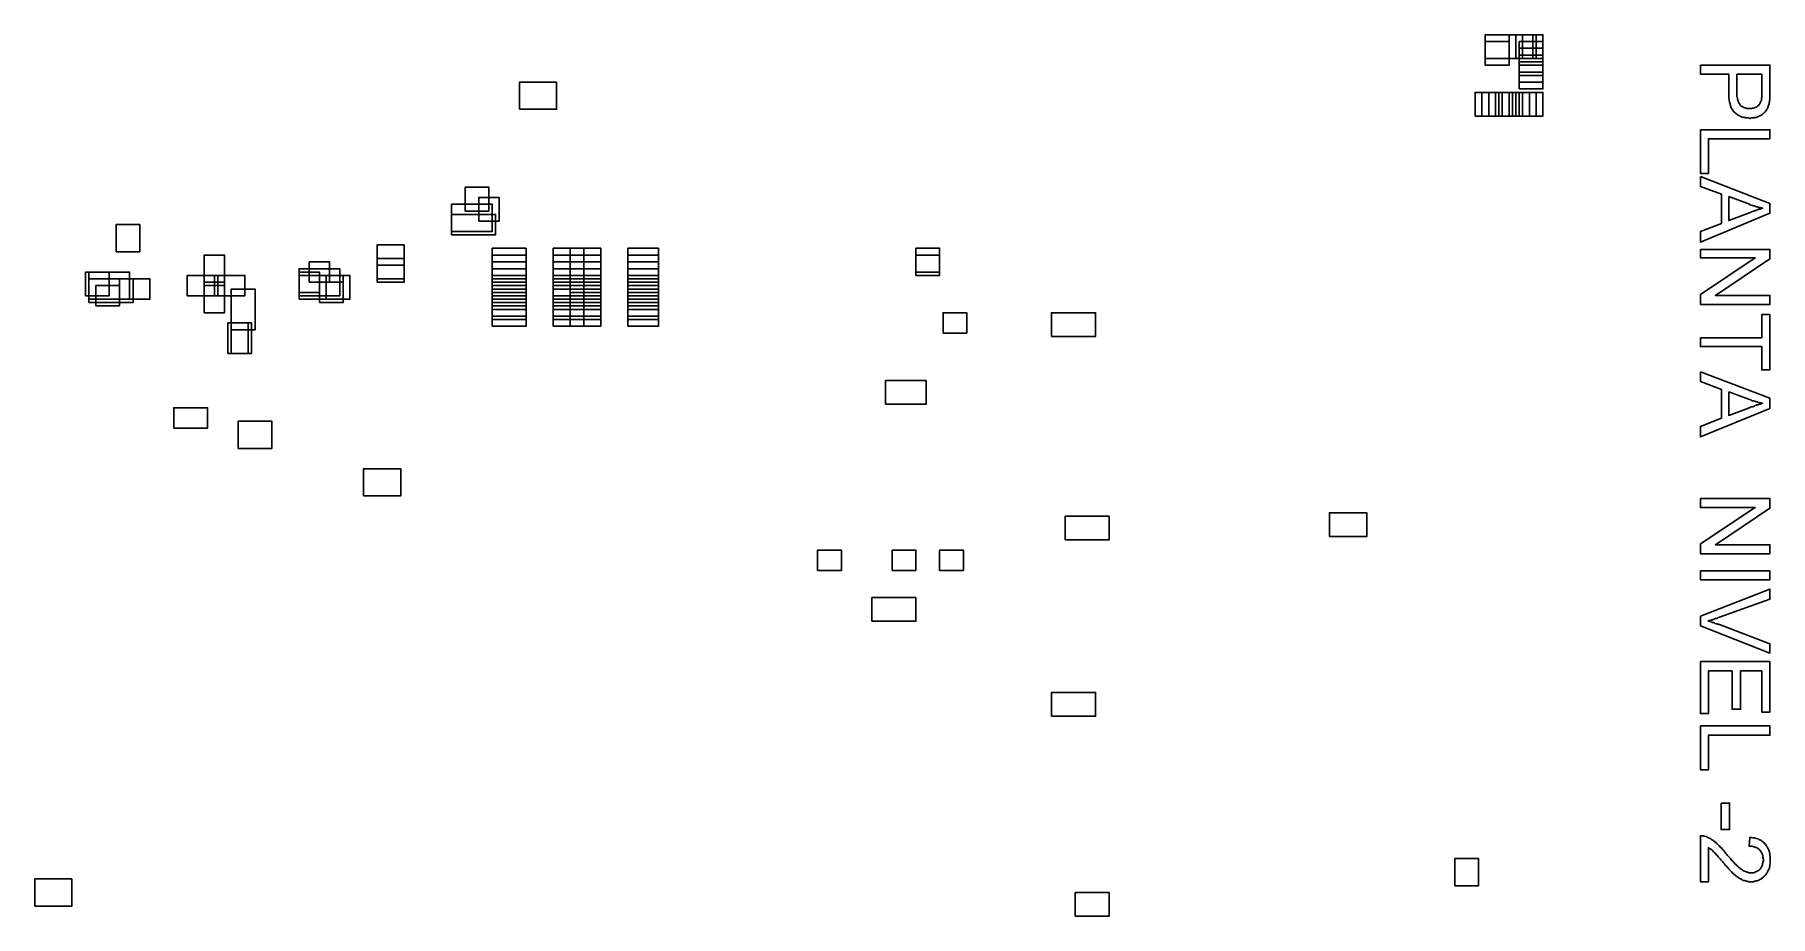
# Model space of a CAD drawing. Extents: x 27 to 207, y 99 to 191.
import ezdxf

# ---------------------------------------------------------------- set-up
doc = ezdxf.new("R2010")
doc.units = 0
doc.header["$MEASUREMENT"] = 0
doc.layers.add('C00-00-00-BLACK', color=7, linetype='Continuous')

msp = doc.modelspace()

# ---------------------------------------------------------------- linework, layer by layer
at = {"layer": 'C00-00-00-BLACK'}
for points in [[(177.8, 188.736), (180.269, 188.736), (180.269, 191.206), (177.8, 191.206), (177.8, 188.736)], [(177.8, 188.031), (180.269, 188.031), (180.269, 190.5), (177.8, 190.5), (177.8, 188.031)], [(180.269, 188.736), (182.739, 188.736), (182.739, 191.206), (180.269, 191.206), (180.269, 188.736)], [(180.975, 188.736), (183.092, 188.736), (183.092, 191.206), (180.975, 191.206), (180.975, 188.736)], [(181.328, 188.031), (183.797, 188.031), (183.797, 190.5), (181.328, 190.5), (181.328, 188.031)], [(181.328, 187.325), (183.797, 187.325), (183.797, 189.794), (181.328, 189.794), (181.328, 187.325)], [(181.681, 188.736), (183.797, 188.736), (183.797, 191.206), (181.681, 191.206), (181.681, 188.736)], [(181.328, 186.972), (183.797, 186.972), (183.797, 189.089), (181.328, 189.089), (181.328, 186.972)], [(181.328, 186.267), (183.797, 186.267), (183.797, 188.383), (181.328, 188.383), (181.328, 186.267)], [(181.328, 185.561), (183.797, 185.561), (183.797, 188.031), (181.328, 188.031), (181.328, 185.561)], [(200.181, 188.044), (207.42, 188.044), (207.42, 185.335), (207.42, 185.208), (207.42, 185.082), (207.42, 184.955), (207.42, 184.828), (207.42, 184.743), (207.42, 184.658), (207.42, 184.53), (207.42, 184.446), (207.377, 184.362), (207.377, 184.319), (207.377, 184.234), (207.377, 184.234), (207.334, 184.107), (207.334, 184.023), (207.293, 183.896), (207.25, 183.811), (207.25, 183.727), (207.207, 183.642), (207.165, 183.557), (207.123, 183.472), (207.081, 183.388), (207.038, 183.304), (206.954, 183.261), (206.911, 183.176), (206.827, 183.092), (206.784, 183.049), (206.7, 182.965), (206.615, 182.922), (206.531, 182.838), (206.445, 182.795), (206.361, 182.753), (206.319, 182.753), (206.235, 182.711), (206.149, 182.669), (206.065, 182.626), (205.98, 182.583), (205.853, 182.583), (205.769, 182.542), (205.683, 182.542), (205.557, 182.542), (205.472, 182.542), (205.387, 182.499), (205.344, 182.499), (205.218, 182.542), (205.133, 182.542), (205.007, 182.542), (204.921, 182.542), (204.837, 182.583), (204.752, 182.583), (204.625, 182.626), (204.541, 182.626), (204.456, 182.669), (204.371, 182.711), (204.286, 182.753), (204.202, 182.795), (204.118, 182.838), (204.032, 182.879), (203.948, 182.965), (203.863, 183.008), (203.822, 183.092), (203.779, 183.092), (203.693, 183.176), (203.652, 183.218), (203.609, 183.261), (203.567, 183.345), (203.525, 183.388), (203.483, 183.472), (203.44, 183.557), (203.397, 183.6), (203.356, 183.684), (203.356, 183.77), (203.313, 183.854), (203.27, 183.938), (203.27, 184.066), (203.228, 184.15), (203.228, 184.234), (203.186, 184.362), (203.186, 184.446), (203.144, 184.573), (203.144, 184.7), (203.144, 184.785), (203.144, 184.912), (203.144, 185.039), (203.144, 185.166), (203.144, 185.251), (203.144, 187.113), (200.181, 187.113), (200.181, 188.044)], [(77.2583, 183.444), (81.1389, 183.444), (81.1389, 186.267), (77.2583, 186.267), (77.2583, 183.444)], [(203.99, 187.113), (203.99, 185.208), (203.99, 185.082), (203.99, 184.955), (203.99, 184.869), (203.99, 184.743), (204.032, 184.658), (204.032, 184.53), (204.075, 184.446), (204.075, 184.362), (204.118, 184.277), (204.159, 184.193), (204.202, 184.107), (204.245, 184.023), (204.286, 183.981), (204.329, 183.896), (204.329, 183.896), (204.371, 183.854), (204.456, 183.77), (204.541, 183.727), (204.625, 183.684), (204.71, 183.642), (204.795, 183.6), (204.88, 183.557), (204.964, 183.557), (205.048, 183.515), (205.176, 183.515), (205.26, 183.515), (205.303, 183.515), (205.43, 183.515), (205.514, 183.515), (205.599, 183.557), (205.726, 183.557), (205.81, 183.6), (205.896, 183.642), (205.98, 183.684), (206.065, 183.727), (206.106, 183.727), (206.149, 183.811), (206.235, 183.854), (206.319, 183.938), (206.361, 184.023), (206.403, 184.107), (206.445, 184.193), (206.488, 184.277), (206.531, 184.362), (206.531, 184.404), (206.531, 184.489), (206.531, 184.573), (206.572, 184.658), (206.572, 184.743), (206.572, 184.869), (206.572, 184.955), (206.572, 185.082), (206.572, 185.251), (206.572, 185.251), (206.572, 187.113), (203.99, 187.113)], [(176.742, 182.739), (179.211, 182.739), (179.211, 185.208), (176.742, 185.208), (176.742, 182.739)], [(177.447, 182.739), (179.564, 182.739), (179.564, 185.208), (177.447, 185.208), (177.447, 182.739)], [(178.153, 182.739), (180.269, 182.739), (180.269, 185.208), (178.153, 185.208), (178.153, 182.739)], [(178.858, 182.739), (180.975, 182.739), (180.975, 185.208), (178.858, 185.208), (178.858, 182.739)], [(179.564, 182.739), (181.681, 182.739), (181.681, 185.208), (179.564, 185.208), (179.564, 182.739)], [(180.269, 182.739), (182.386, 182.739), (182.386, 185.208), (180.269, 185.208), (180.269, 182.739)], [(180.622, 182.739), (183.092, 182.739), (183.092, 185.208), (180.622, 185.208), (180.622, 182.739)], [(181.328, 182.739), (183.797, 182.739), (183.797, 185.208), (181.328, 185.208), (181.328, 182.739)], [(200.181, 181.314), (207.42, 181.314), (207.42, 180.382), (201.027, 180.382), (201.027, 176.784), (200.181, 176.784), (200.181, 181.314)], [(71.6139, 172.861), (74.0833, 172.861), (74.0833, 175.331), (71.6139, 175.331), (71.6139, 172.861)], [(200.181, 176.445), (207.42, 173.651), (207.42, 172.635), (200.181, 169.63), (200.181, 170.731), (202.382, 171.577), (202.382, 174.625), (200.181, 175.43), (200.181, 176.445)], [(70.2028, 170.744), (74.4361, 170.744), (74.4361, 173.567), (70.2028, 173.567), (70.2028, 170.744)], [(73.025, 171.803), (75.1417, 171.803), (75.1417, 174.272), (73.025, 174.272), (73.025, 171.803)], [(203.144, 174.371), (203.144, 171.873), (205.176, 172.635), (205.26, 172.678), (205.387, 172.721), (205.514, 172.762), (205.599, 172.805), (205.726, 172.847), (205.81, 172.889), (205.896, 172.931), (206.022, 172.931), (206.106, 172.974), (206.192, 173.017), (206.276, 173.058), (206.361, 173.058), (206.445, 173.101), (206.531, 173.101), (206.615, 173.144), (206.658, 173.144), (206.572, 173.186), (206.488, 173.186), (206.403, 173.228), (206.276, 173.228), (206.192, 173.27), (206.106, 173.313), (205.98, 173.313), (205.896, 173.354), (205.81, 173.397), (205.726, 173.397), (205.599, 173.44), (205.514, 173.483), (205.43, 173.483), (205.344, 173.524), (205.303, 173.567), (203.144, 174.371)], [(70.2028, 170.392), (74.7889, 170.392), (74.7889, 172.508), (70.2028, 172.508), (70.2028, 170.392)], [(35.2778, 168.628), (37.7472, 168.628), (37.7472, 171.45), (35.2778, 171.45), (35.2778, 168.628)], [(44.45, 165.1), (46.5667, 165.1), (46.5667, 168.275), (44.45, 168.275), (44.45, 165.1)], [(62.4417, 167.217), (65.2639, 167.217), (65.2639, 169.333), (62.4417, 169.333), (62.4417, 167.217)], [(62.4417, 167.217), (65.2639, 167.217), (65.2639, 169.333), (62.4417, 169.333), (62.4417, 167.217)], [(74.4361, 166.864), (77.9639, 166.864), (77.9639, 168.981), (74.4361, 168.981), (74.4361, 166.864)], [(74.4361, 166.158), (77.9639, 166.158), (77.9639, 168.275), (74.4361, 168.275), (74.4361, 166.158)], [(80.7861, 166.864), (83.9611, 166.864), (83.9611, 168.981), (80.7861, 168.981), (80.7861, 166.864)], [(80.7861, 166.158), (83.9611, 166.158), (83.9611, 168.275), (80.7861, 168.275), (80.7861, 166.158)], [(82.55, 166.864), (85.725, 166.864), (85.725, 168.981), (82.55, 168.981), (82.55, 166.864)], [(82.55, 166.158), (85.725, 166.158), (85.725, 168.275), (82.55, 168.275), (82.55, 166.158)], [(88.5472, 166.864), (91.7222, 166.864), (91.7222, 168.981), (88.5472, 168.981), (88.5472, 166.864)], [(88.5472, 166.158), (91.7222, 166.158), (91.7222, 168.275), (88.5472, 168.275), (88.5472, 166.158)], [(118.533, 166.511), (121.003, 166.511), (121.003, 168.981), (118.533, 168.981), (118.533, 166.511)], [(118.533, 166.158), (121.003, 166.158), (121.003, 168.275), (118.533, 168.275), (118.533, 166.158)], [(200.181, 168.868), (207.42, 168.868), (207.42, 167.895), (201.746, 164.084), (207.42, 164.084), (207.42, 163.153), (200.181, 163.153), (200.181, 164.168), (205.896, 167.979), (200.181, 167.979), (200.181, 168.868)], [(32.1028, 164.042), (34.5722, 164.042), (34.5722, 166.511), (32.1028, 166.511), (32.1028, 164.042)], [(32.4556, 163.689), (36.6889, 163.689), (36.6889, 166.511), (32.4556, 166.511), (32.4556, 163.689)], [(54.3278, 164.042), (58.5611, 164.042), (58.5611, 166.864), (54.3278, 166.864), (54.3278, 164.042)], [(54.3278, 164.394), (56.4444, 164.394), (56.4444, 166.511), (54.3278, 166.511), (54.3278, 164.394)], [(55.3861, 165.453), (57.5028, 165.453), (57.5028, 167.569), (55.3861, 167.569), (55.3861, 165.453)], [(62.4417, 165.453), (65.2639, 165.453), (65.2639, 167.922), (62.4417, 167.922), (62.4417, 165.453)], [(62.4417, 165.806), (65.2639, 165.806), (65.2639, 167.922), (62.4417, 167.922), (62.4417, 165.806)], [(74.4361, 165.453), (77.9639, 165.453), (77.9639, 167.569), (74.4361, 167.569), (74.4361, 165.453)], [(74.4361, 164.747), (77.9639, 164.747), (77.9639, 166.864), (74.4361, 166.864), (74.4361, 164.747)], [(80.7861, 165.453), (83.9611, 165.453), (83.9611, 167.569), (80.7861, 167.569), (80.7861, 165.453)], [(80.7861, 164.747), (83.9611, 164.747), (83.9611, 166.864), (80.7861, 166.864), (80.7861, 164.747)], [(82.55, 165.453), (85.725, 165.453), (85.725, 167.569), (82.55, 167.569), (82.55, 165.453)], [(82.55, 164.747), (85.725, 164.747), (85.725, 166.864), (82.55, 166.864), (82.55, 164.747)], [(88.5472, 165.453), (91.7222, 165.453), (91.7222, 167.569), (88.5472, 167.569), (88.5472, 165.453)], [(88.5472, 164.747), (91.7222, 164.747), (91.7222, 166.864), (88.5472, 166.864), (88.5472, 164.747)], [(32.4556, 163.336), (37.0417, 163.336), (37.0417, 165.806), (32.4556, 165.806), (32.4556, 163.336)], [(33.1611, 162.983), (35.6306, 162.983), (35.6306, 165.1), (33.1611, 165.1), (33.1611, 162.983)], [(35.6306, 163.689), (38.8056, 163.689), (38.8056, 165.806), (35.6306, 165.806), (35.6306, 163.689)], [(42.6861, 164.042), (45.8611, 164.042), (45.8611, 166.158), (42.6861, 166.158), (42.6861, 164.042)], [(44.45, 162.278), (46.5667, 162.278), (46.5667, 165.453), (44.45, 165.453), (44.45, 162.278)], [(45.5083, 164.042), (48.6833, 164.042), (48.6833, 166.158), (45.5083, 166.158), (45.5083, 164.042)], [(47.2722, 160.514), (49.7417, 160.514), (49.7417, 164.747), (47.2722, 164.747), (47.2722, 160.514)], [(54.3278, 163.689), (58.9139, 163.689), (58.9139, 166.158), (54.3278, 166.158), (54.3278, 163.689)], [(56.4444, 163.336), (58.9139, 163.336), (58.9139, 165.453), (56.4444, 165.453), (56.4444, 163.336)], [(57.15, 163.689), (59.6194, 163.689), (59.6194, 166.158), (57.15, 166.158), (57.15, 163.689)], [(74.4361, 164.042), (77.9639, 164.042), (77.9639, 166.158), (74.4361, 166.158), (74.4361, 164.042)], [(74.4361, 163.336), (77.9639, 163.336), (77.9639, 165.806), (74.4361, 165.806), (74.4361, 163.336)], [(74.4361, 162.631), (77.9639, 162.631), (77.9639, 165.1), (74.4361, 165.1), (74.4361, 162.631)], [(74.4361, 161.925), (77.9639, 161.925), (77.9639, 164.394), (74.4361, 164.394), (74.4361, 161.925)], [(80.7861, 164.042), (83.9611, 164.042), (83.9611, 166.158), (80.7861, 166.158), (80.7861, 164.042)], [(80.7861, 163.336), (83.9611, 163.336), (83.9611, 165.806), (80.7861, 165.806), (80.7861, 163.336)], [(80.7861, 162.631), (83.9611, 162.631), (83.9611, 165.1), (80.7861, 165.1), (80.7861, 162.631)], [(82.55, 164.042), (85.725, 164.042), (85.725, 166.158), (82.55, 166.158), (82.55, 164.042)], [(82.55, 163.336), (85.725, 163.336), (85.725, 165.806), (82.55, 165.806), (82.55, 163.336)], [(82.55, 162.631), (85.725, 162.631), (85.725, 165.1), (82.55, 165.1), (82.55, 162.631)], [(82.55, 161.925), (85.725, 161.925), (85.725, 164.394), (82.55, 164.394), (82.55, 161.925)], [(88.5472, 164.042), (91.7222, 164.042), (91.7222, 166.158), (88.5472, 166.158), (88.5472, 164.042)], [(88.5472, 163.336), (91.7222, 163.336), (91.7222, 165.806), (88.5472, 165.806), (88.5472, 163.336)], [(88.5472, 162.631), (91.7222, 162.631), (91.7222, 165.1), (88.5472, 165.1), (88.5472, 162.631)], [(88.5472, 161.925), (91.7222, 161.925), (91.7222, 164.394), (88.5472, 164.394), (88.5472, 161.925)], [(74.4361, 161.572), (77.9639, 161.572), (77.9639, 163.689), (74.4361, 163.689), (74.4361, 161.572)], [(74.4361, 160.867), (77.9639, 160.867), (77.9639, 162.983), (74.4361, 162.983), (74.4361, 160.867)], [(80.7861, 161.925), (83.9611, 161.925), (83.9611, 164.042), (80.7861, 164.042), (80.7861, 161.925)], [(80.7861, 161.572), (83.9611, 161.572), (83.9611, 163.689), (80.7861, 163.689), (80.7861, 161.572)], [(80.7861, 160.867), (83.9611, 160.867), (83.9611, 162.983), (80.7861, 162.983), (80.7861, 160.867)], [(82.55, 161.572), (85.725, 161.572), (85.725, 163.689), (82.55, 163.689), (82.55, 161.572)], [(82.55, 160.867), (85.725, 160.867), (85.725, 162.983), (82.55, 162.983), (82.55, 160.867)], [(88.5472, 161.572), (91.7222, 161.572), (91.7222, 163.689), (88.5472, 163.689), (88.5472, 161.572)], [(88.5472, 160.867), (91.7222, 160.867), (91.7222, 162.983), (88.5472, 162.983), (88.5472, 160.867)], [(46.9194, 158.044), (49.0361, 158.044), (49.0361, 161.219), (46.9194, 161.219), (46.9194, 158.044)], [(47.2722, 158.044), (49.3889, 158.044), (49.3889, 161.219), (47.2722, 161.219), (47.2722, 158.044)], [(121.356, 160.161), (123.825, 160.161), (123.825, 162.278), (121.356, 162.278), (121.356, 160.161)], [(132.644, 159.808), (137.231, 159.808), (137.231, 162.278), (132.644, 162.278), (132.644, 159.808)], [(200.181, 159.682), (206.572, 159.682), (206.572, 162.094), (207.42, 162.094), (207.42, 156.337), (206.572, 156.337), (206.572, 158.75), (200.181, 158.75), (200.181, 159.682)], [(200.181, 156.125), (207.42, 153.374), (207.42, 152.316), (200.181, 149.352), (200.181, 150.453), (202.382, 151.299), (202.382, 154.304), (200.181, 155.109), (200.181, 156.125)], [(115.358, 152.753), (119.592, 152.753), (119.592, 155.222), (115.358, 155.222), (115.358, 152.753)], [(203.144, 154.051), (203.144, 151.595), (205.176, 152.357), (205.26, 152.4), (205.387, 152.443), (205.514, 152.484), (205.599, 152.484), (205.726, 152.527), (205.81, 152.569), (205.896, 152.612), (206.022, 152.654), (206.106, 152.696), (206.192, 152.696), (206.276, 152.739), (206.361, 152.78), (206.445, 152.78), (206.531, 152.823), (206.615, 152.823), (206.658, 152.866), (206.572, 152.866), (206.488, 152.908), (206.403, 152.908), (206.276, 152.95), (206.192, 152.95), (206.106, 152.993), (205.98, 153.035), (205.896, 153.035), (205.81, 153.078), (205.726, 153.119), (205.599, 153.119), (205.514, 153.162), (205.43, 153.205), (205.344, 153.246), (205.303, 153.246), (203.144, 154.051)], [(41.275, 150.283), (44.8028, 150.283), (44.8028, 152.4), (41.275, 152.4), (41.275, 150.283)], [(47.9778, 148.167), (51.5056, 148.167), (51.5056, 150.989), (47.9778, 150.989), (47.9778, 148.167)], [(61.0306, 143.228), (64.9111, 143.228), (64.9111, 146.05), (61.0306, 146.05), (61.0306, 143.228)], [(200.181, 142.959), (207.42, 142.959), (207.42, 141.943), (201.746, 138.133), (207.42, 138.133), (207.42, 137.203), (200.181, 137.203), (200.181, 138.219), (205.896, 142.029), (200.181, 142.029), (200.181, 142.959)], [(134.056, 138.642), (138.642, 138.642), (138.642, 141.111), (134.056, 141.111), (134.056, 138.642)], [(161.572, 138.994), (165.453, 138.994), (165.453, 141.464), (161.572, 141.464), (161.572, 138.994)], [(108.303, 135.467), (110.772, 135.467), (110.772, 137.583), (108.303, 137.583), (108.303, 135.467)], [(116.064, 135.467), (118.533, 135.467), (118.533, 137.583), (116.064, 137.583), (116.064, 135.467)], [(121.003, 135.467), (123.472, 135.467), (123.472, 137.583), (121.003, 137.583), (121.003, 135.467)], [(200.181, 135.424), (207.42, 135.424), (207.42, 134.492), (200.181, 134.492), (200.181, 135.424)], [(113.947, 130.175), (118.533, 130.175), (118.533, 132.644), (113.947, 132.644), (113.947, 130.175)], [(200.181, 130.725), (207.42, 133.519), (207.42, 132.461), (202.169, 130.598), (202.043, 130.555), (201.958, 130.514), (201.873, 130.471), (201.746, 130.471), (201.662, 130.429), (201.577, 130.387), (201.45, 130.344), (201.366, 130.344), (201.281, 130.302), (201.196, 130.259), (201.111, 130.259), (201.027, 130.218), (200.984, 130.218), (201.07, 130.175), (201.154, 130.175), (201.239, 130.132), (201.366, 130.091), (201.45, 130.048), (201.535, 130.048), (201.62, 130.006), (201.705, 129.963), (201.832, 129.921), (201.916, 129.921), (202.001, 129.879), (202.085, 129.836), (202.169, 129.836), (207.42, 127.846), (207.42, 126.873), (200.181, 129.709), (200.181, 130.725)], [(200.181, 125.984), (207.42, 125.984), (207.42, 120.734), (206.572, 120.734), (206.572, 125.01), (204.371, 125.01), (204.371, 121.03), (203.483, 121.03), (203.483, 125.01), (201.027, 125.01), (201.027, 120.566), (200.181, 120.566), (200.181, 125.984)], [(132.644, 120.297), (137.231, 120.297), (137.231, 122.767), (132.644, 122.767), (132.644, 120.297)], [(200.181, 119.295), (207.42, 119.295), (207.42, 118.321), (201.027, 118.321), (201.027, 114.723), (200.181, 114.723), (200.181, 119.295)], [(202.339, 111.252), (203.228, 111.252), (203.228, 108.5), (202.339, 108.5), (202.339, 111.252)], [(201.027, 103.081), (200.181, 103.081), (200.181, 107.866), (200.265, 107.866), (200.35, 107.866), (200.477, 107.866), (200.561, 107.823), (200.647, 107.823), (200.773, 107.781), (200.773, 107.781), (200.857, 107.738), (200.943, 107.696), (201.027, 107.654), (201.111, 107.611), (201.196, 107.57), (201.281, 107.527), (201.366, 107.442), (201.45, 107.4), (201.535, 107.357), (201.62, 107.272), (201.705, 107.188), (201.746, 107.188), (201.832, 107.145), (201.873, 107.061), (201.916, 107.018), (202.001, 106.934), (202.085, 106.892), (202.128, 106.808), (202.212, 106.765), (202.255, 106.679), (202.339, 106.595), (202.424, 106.553), (202.467, 106.469), (202.551, 106.383), (202.635, 106.299), (202.678, 106.214), (202.763, 106.13), (202.847, 106.003), (202.847, 106.003), (202.931, 105.917), (203.017, 105.791), (203.101, 105.707), (203.186, 105.621), (203.27, 105.537), (203.356, 105.41), (203.44, 105.325), (203.483, 105.283), (203.567, 105.198), (203.652, 105.114), (203.693, 105.029), (203.779, 104.944), (203.863, 104.902), (203.906, 104.818), (203.99, 104.775), (204.032, 104.691), (204.118, 104.648), (204.159, 104.606), (204.202, 104.563), (204.286, 104.521), (204.329, 104.479), (204.371, 104.436), (204.414, 104.395), (204.498, 104.352), (204.584, 104.267), (204.668, 104.225), (204.752, 104.182), (204.88, 104.14), (204.964, 104.097), (205.048, 104.056), (205.133, 104.056), (205.218, 104.013), (205.303, 104.013), (205.387, 104.013), (205.472, 104.013), (205.557, 104.013), (205.683, 104.013), (205.769, 104.013), (205.853, 104.056), (205.938, 104.097), (206.022, 104.14), (206.106, 104.182), (206.192, 104.225), (206.276, 104.267), (206.361, 104.352), (206.361, 104.352), (206.445, 104.436), (206.488, 104.521), (206.531, 104.606), (206.572, 104.691), (206.615, 104.775), (206.658, 104.859), (206.658, 104.944), (206.7, 105.029), (206.7, 105.155), (206.742, 105.241), (206.742, 105.368), (206.742, 105.368), (206.742, 105.453), (206.7, 105.58), (206.7, 105.664), (206.7, 105.791), (206.658, 105.876), (206.615, 105.96), (206.572, 106.046), (206.531, 106.13), (206.488, 106.214), (206.445, 106.299), (206.361, 106.342), (206.361, 106.383), (206.276, 106.469), (206.192, 106.511), (206.149, 106.553), (206.065, 106.595), (205.98, 106.638), (205.896, 106.679), (205.769, 106.722), (205.683, 106.722), (205.599, 106.765), (205.472, 106.765), (205.387, 106.765), (205.26, 106.765), (205.26, 106.765), (205.344, 107.696), (205.472, 107.696), (205.599, 107.654), (205.683, 107.654), (205.81, 107.654), (205.896, 107.611), (205.98, 107.57), (206.065, 107.57), (206.192, 107.527), (206.276, 107.484), (206.361, 107.442), (206.445, 107.4), (206.531, 107.357), (206.572, 107.315), (206.658, 107.231), (206.742, 107.188), (206.784, 107.145), (206.868, 107.061), (206.911, 107.018), (206.911, 106.976), (206.997, 106.934), (207.038, 106.849), (207.081, 106.765), (207.123, 106.722), (207.165, 106.638), (207.207, 106.553), (207.25, 106.469), (207.293, 106.383), (207.334, 106.299), (207.377, 106.172), (207.377, 106.087), (207.42, 106.003), (207.42, 105.876), (207.42, 105.791), (207.461, 105.707), (207.461, 105.58), (207.461, 105.453), (207.461, 105.368), (207.461, 105.325), (207.461, 105.241), (207.461, 105.114), (207.461, 105.029), (207.42, 104.902), (207.42, 104.818), (207.42, 104.691), (207.377, 104.606), (207.377, 104.521), (207.334, 104.436), (207.293, 104.352), (207.25, 104.267), (207.207, 104.182), (207.165, 104.097), (207.123, 104.013), (207.081, 103.929), (207.038, 103.843), (206.954, 103.801), (206.911, 103.717), (206.868, 103.674), (206.827, 103.633), (206.742, 103.547), (206.658, 103.504), (206.572, 103.42), (206.531, 103.378), (206.445, 103.336), (206.361, 103.294), (206.276, 103.251), (206.192, 103.208), (206.065, 103.167), (205.98, 103.167), (205.896, 103.124), (205.81, 103.124), (205.726, 103.081), (205.599, 103.081), (205.514, 103.081), (205.43, 103.081), (205.344, 103.081), (205.26, 103.081), (205.176, 103.081), (205.048, 103.124), (204.964, 103.124), (204.88, 103.167), (204.752, 103.208), (204.668, 103.208), (204.584, 103.251), (204.498, 103.294), (204.414, 103.336), (204.371, 103.378), (204.286, 103.42), (204.202, 103.463), (204.118, 103.547), (204.032, 103.59), (203.948, 103.633), (203.863, 103.717), (203.779, 103.801), (203.693, 103.843), (203.652, 103.886), (203.609, 103.929), (203.525, 103.97), (203.483, 104.056), (203.44, 104.097), (203.356, 104.182), (203.313, 104.225), (203.228, 104.309), (203.186, 104.352), (203.101, 104.436), (203.06, 104.521), (202.974, 104.606), (202.89, 104.691), (202.805, 104.775), (202.721, 104.859), (202.678, 104.944), (202.594, 105.029), (202.508, 105.155), (202.424, 105.241), (202.339, 105.325), (202.255, 105.453), (202.169, 105.537), (202.085, 105.621), (202.001, 105.749), (201.916, 105.833), (201.832, 105.876), (201.789, 105.96), (201.746, 106.046), (201.662, 106.087), (201.62, 106.13), (201.577, 106.172), (201.535, 106.214), (201.493, 106.256), (201.45, 106.342), (201.366, 106.383), (201.281, 106.469), (201.196, 106.511), (201.111, 106.553), (201.027, 106.638), (201.027, 106.638), (201.027, 103.081)], [(174.625, 102.658), (177.094, 102.658), (177.094, 105.481), (174.625, 105.481), (174.625, 102.658)], [(26.8111, 100.542), (30.6917, 100.542), (30.6917, 103.364), (26.8111, 103.364), (26.8111, 100.542)], [(135.114, 99.4833), (138.642, 99.4833), (138.642, 101.953), (135.114, 101.953), (135.114, 99.4833)]]:
    msp.add_lwpolyline(points, close=True, dxfattribs=at)

doc.saveas('drawing.dxf')
